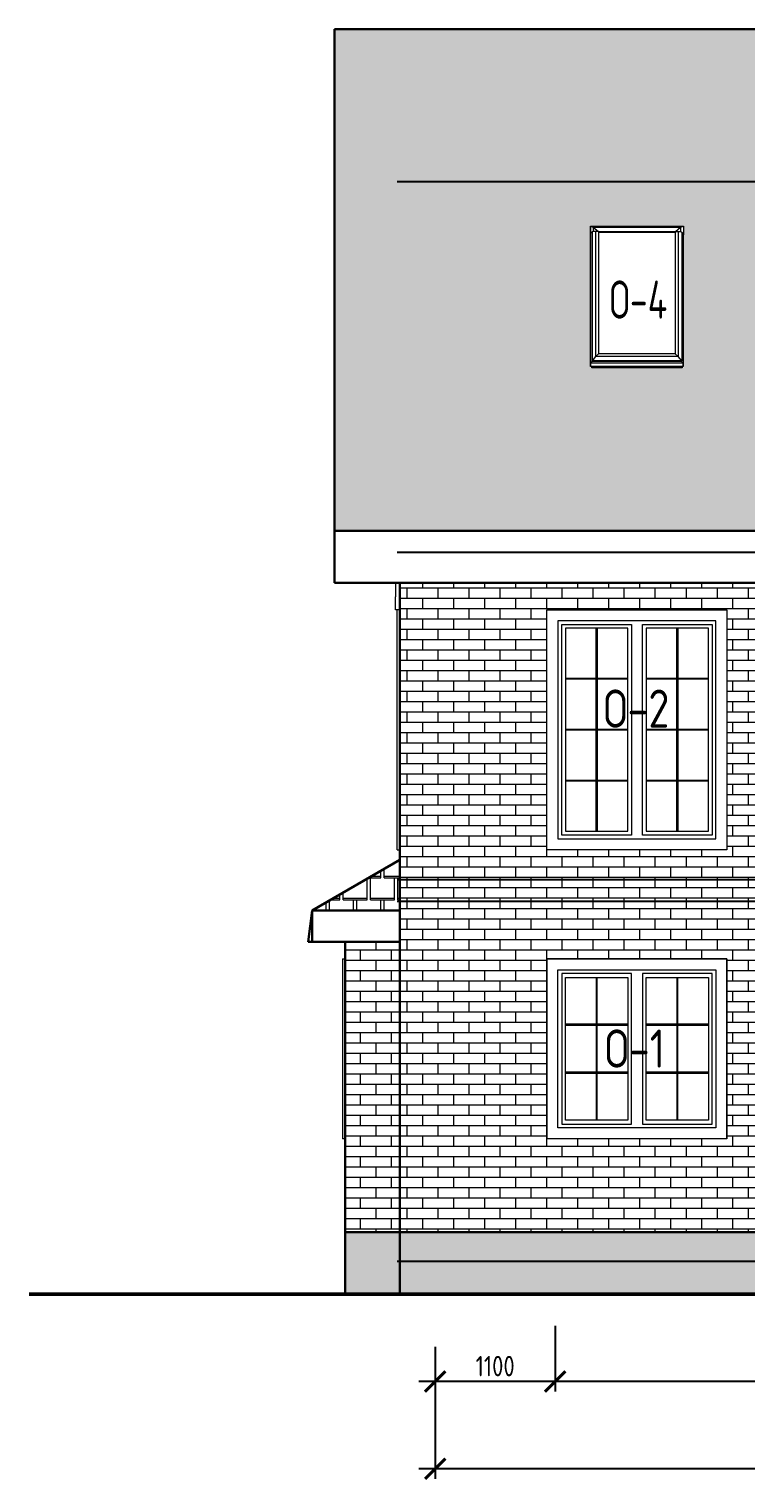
# Model space of a CAD drawing. Header units: millimetres. Extents: x -56498 to 234605, y -296269 to -29969.
# Drawn here: x 158259 to 164834, y -197320 to -184017 of the extents above; entities that cross this region are included whole.
import ezdxf
from ezdxf.enums import TextEntityAlignment as Align

# ---------------------------------------------------------------- set-up
doc = ezdxf.new("R2010")
doc.units = ezdxf.units.MM
doc.header["$LTSCALE"] = 100
doc.header["$PDMODE"] = 35
for name, color, linetype, lineweight in [('0.3', 7, 'Continuous', 30), ('0.5', 7, 'Continuous', 50), ('Примітки 0.09', 200, 'Continuous', 9), ('Розміри 0.09', 5, 'Continuous', 9), ('Тонкі 0.18', 142, 'Continuous', 18), ('Штрихування 0.09', 253, 'Continuous', 9)]:
    doc.layers.add(name, color=color, linetype=linetype, lineweight=lineweight)
doc.layers.add('ViewPorts', color=240, linetype='Continuous', plot=False)
doc.styles.add('GOST 2.304', font='CS_Gost2304.shx')
doc.styles.add('SPDS', font='SPDS.shx', dxfattribs={"width": 0.9})
doc.dimstyles.new('SPDS', dxfattribs={"dimscale": 100, "dimtxt": 2.5, "dimasz": 2.5, "dimexe": 1.25, "dimexo": 0.625, "dimtad": 1, "dimrnd": 0.001, "dimtxsty": 'GOST 2.304', "dimblk": 'ARCHTICK', "dimcen": 2.5, "dimdle": 2, "dimadec": 0, "dimazin": 2, "dimtfac": 0.75, "dimtmove": 1, "dimatfit": 3, "dimfxl": 0, "dimtolj": 1, "dimarcsym": 0})
pattern_1 = [(0, (15, -59400), (125, 200), [220, -30]), (0, (15, -59385), (125, 200), [220, -30]), (90, (235, -59400), (-125, 200), [200, -200]), (90, (265, -59400), (-125, 200), [200, -200])]
pattern_2 = [(0, (0, -59400), (0, 94.83852), []), (90, (0, -59400), (-142.24, 94.83852), [94.83852, -94.83852])]

# ---------------------------------------------------------------- blocks, each defined once
blk = doc.blocks.new('_ArchTick')
at = {"color": 0, "linetype": 'ByBlock', "const_width": 0.15}
blk.add_lwpolyline([(-0.5, -0.5), (0.5, 0.5)], dxfattribs=at)
blk = doc.blocks.new('*D298')
at = {"layer": 'Defpoints', "color": 0, "transparency": 16777216}
for p in [(163084, -195861), (169484, -196060), (163084, -196417)]:
    blk.add_point(p, dxfattribs=at)
at = {"layer": 'Розміри 0.09', "color": 0, "lineweight": -2, "transparency": 16777216}
for p, q in [((163084, -195908), (163084, -196510)), ((169484, -196107), (169484, -196510)), ((169634, -196417), (162934, -196417))]:
    blk.add_line(p, q, dxfattribs=at)
at = {"layer": 'Розміри 0.09', "color": 0, "lineweight": -2, "transparency": 16777216, "xscale": 187.5, "yscale": 187.5, "zscale": 187.5, "rotation": 180}
blk.add_blockref('_ArchTick', (163084, -196417), dxfattribs=at)
at = {"layer": 'Розміри 0.09', "color": 0, "lineweight": -2, "transparency": 16777216, "xscale": 187.5, "yscale": 187.5, "zscale": 187.5}
blk.add_blockref('_ArchTick', (169484, -196417), dxfattribs=at)
at = {"layer": 'Розміри 0.09', "color": 0, "transparency": 16777216, "insert": (166284, -196271), "char_height": 187.5, "attachment_point": 5, "style": 'GOST 2.304'}
blk.add_mtext('\\A1;6400', dxfattribs=at)
blk = doc.blocks.new('*D299')
at = {"layer": 'Defpoints', "color": 0, "transparency": 16777216}
for p in [(163084, -195861), (161984, -196052), (161984, -196417)]:
    blk.add_point(p, dxfattribs=at)
at = {"layer": 'Розміри 0.09', "color": 0, "lineweight": -2, "transparency": 16777216}
for p, q in [((163084, -195908), (163084, -196510)), ((161984, -196099), (161984, -196510)), ((163234, -196417), (161834, -196417))]:
    blk.add_line(p, q, dxfattribs=at)
at = {"layer": 'Розміри 0.09', "color": 0, "lineweight": -2, "transparency": 16777216, "xscale": 187.5, "yscale": 187.5, "zscale": 187.5, "rotation": 180}
blk.add_blockref('_ArchTick', (161984, -196417), dxfattribs=at)
at = {"layer": 'Розміри 0.09', "color": 0, "lineweight": -2, "transparency": 16777216, "xscale": 187.5, "yscale": 187.5, "zscale": 187.5}
blk.add_blockref('_ArchTick', (163084, -196417), dxfattribs=at)
at = {"layer": 'Розміри 0.09', "color": 0, "transparency": 16777216, "insert": (162534, -196276), "char_height": 187.5, "attachment_point": 5, "style": 'GOST 2.304'}
blk.add_mtext('\\A1;1100', dxfattribs=at)
blk = doc.blocks.new('*D300')
at = {"layer": 'Defpoints', "color": 0, "transparency": 16777216}
for p in [(161984, -196417), (182984, -196417), (161984, -197217)]:
    blk.add_point(p, dxfattribs=at)
at = {"layer": 'Розміри 0.09', "color": 0, "lineweight": -2, "transparency": 16777216}
for p, q in [((161984, -196463), (161984, -197310)), ((182984, -196463), (182984, -197310)), ((183134, -197217), (161834, -197217))]:
    blk.add_line(p, q, dxfattribs=at)
at = {"layer": 'Розміри 0.09', "color": 0, "lineweight": -2, "transparency": 16777216, "xscale": 187.5, "yscale": 187.5, "zscale": 187.5, "rotation": 180}
blk.add_blockref('_ArchTick', (161984, -197217), dxfattribs=at)
at = {"layer": 'Розміри 0.09', "color": 0, "lineweight": -2, "transparency": 16777216, "xscale": 187.5, "yscale": 187.5, "zscale": 187.5}
blk.add_blockref('_ArchTick', (182984, -197217), dxfattribs=at)
at = {"layer": 'Розміри 0.09', "color": 0, "transparency": 16777216, "insert": (173100, -197069), "char_height": 187.5, "attachment_point": 5, "style": 'GOST 2.304'}
blk.add_mtext('\\A1;21000', dxfattribs=at)

msp = doc.modelspace()

# ---------------------------------------------------------------- hatches: boundary and pattern name
at = {"layer": 'Штрихування 0.09', "ltscale": 0.75}
h = msp.add_hatch(dxfattribs=at)
h.set_pattern_fill('SQSHNGLE', color=256, scale=500, style=0, pattern_type=2)
h.set_pattern_definition(pattern_1)
h.paths.add_polyline_path([(166484.132, -185886.868), (166482.181, -185887.889), (166482.181, -185824.836), (166909.171, -185824.836), (166909.171, -184016.629), (163834.182, -184016.629), (163834.182, -185824.836), (164261.127, -185824.836), (164261.127, -185887.889), (164259.177, -185886.866), (164259.177, -187079.927), (164259.177, -187123.222), (163834.182, -187123.222), (163834.182, -188616.656), (166909.171, -188616.656), (166909.171, -187123.222), (166484.132, -187123.222), (166484.132, -187079.927)])
h.paths.add_polyline_path([(163834.182, -184016.629), (161059.171, -184016.629), (161059.171, -188616.656), (163834.182, -188616.656), (163834.182, -187123.222), (163409.166, -187123.222), (163409.166, -187079.927), (163409.166, -185886.846), (163407.162, -185887.889), (163407.162, -185824.836), (163834.182, -185824.836)])
h.paths.add_polyline_path([(172214.128, -184333.064), (172214.128, -184016.629), (166909.171, -184016.629), (166909.171, -185824.836), (167336.161, -185824.836), (167336.161, -185887.889), (167334.135, -185886.846), (167334.135, -187079.927), (167334.135, -187123.222), (166909.171, -187123.222), (166909.171, -188616.656), (168559.166, -188616.656), (169496.961, -187517.534)])
h = msp.add_hatch(dxfattribs=at)
h.set_pattern_fill('AR-BRSTD', color=256, scale=1.4, style=0)
h.set_pattern_definition(pattern_2)
h.paths.add_polyline_path([(165474.228, -190966.621), (165159.229, -190966.621), (165159.229, -191046.609), (165474.228, -191046.609)], flags=17)
h.paths.add_polyline_path([(165474.228, -191086.603), (165226.686, -191086.603), (165474.228, -191268.864)], flags=17)
h.paths.add_polyline_path([(165474.228, -191368.211), (165159.229, -191136.276), (165159.229, -191706.922), (165474.228, -191474.987)], flags=17)
h.paths.add_polyline_path([(165709.758, -191541.619), (165518.731, -191541.619), (165226.686, -191756.595), (166001.803, -191756.595)], flags=17)
h.paths.add_polyline_path([(166069.26, -191541.619), (165844.696, -191541.619), (166069.26, -191706.922)], flags=17)
h.paths.add_polyline_path([(166383.792, -191541.619), (166159.228, -191541.619), (166159.228, -191706.922)], flags=17)
h.paths.add_polyline_path([(166709.757, -191541.619), (166518.73, -191541.619), (166226.685, -191756.595), (167001.803, -191756.595)], flags=17)
h.paths.add_polyline_path([(167069.26, -191541.619), (166844.696, -191541.619), (167069.26, -191706.922)], flags=17)
h.paths.add_polyline_path([(165474.153, -189341.65), (167124.186, -189341.65), (168774.143, -189341.65), (168774.143, -190441.634), (169159.151, -190441.634), (169159.151, -189341.65), (169159.151, -189221.593), (169159.151, -188311.636), (169159.151, -188298.636), (168559.166, -189001.814), (168559.127, -189001.78), (168480.154, -189094.333), (161659.171, -189094.333), (161659.171, -190441.634), (163009.166, -190441.634), (163009.166, -189341.65), (164659.191, -189341.65), (164659.191, -190441.634), (165474.153, -190441.634)])
h.paths.add_polyline_path([(165474.153, -190441.634), (164659.191, -190441.634), (164659.191, -191541.619), (163009.166, -191541.619), (163009.166, -190441.634), (161659.171, -190441.634), (161659.171, -193366.634), (163009.166, -193366.634), (163009.166, -192541.618), (164659.191, -192541.618), (164659.191, -193366.634), (165474.153, -193366.634), (165474.153, -192541.618), (168774.143, -192541.618), (168774.143, -193366.634), (169159.151, -193366.634), (169159.151, -192066.595), (165009.206, -192066.595), (165009.206, -191816.598), (165059.206, -191816.598), (165059.206, -190966.621), (165049.226, -190966.621), (165049.226, -190926.627), (165474.153, -190926.627)])
h.paths.add_polyline_path([(169159.151, -193366.634), (168774.143, -193366.634), (168774.143, -194191.651), (165474.153, -194191.651), (165474.153, -193366.634), (164659.191, -193366.634), (164659.191, -194191.576), (164659.191, -194191.651), (163009.166, -194191.651), (163009.166, -193366.634), (161659.171, -193366.634), (161659.171, -195046.592), (169159.151, -195046.592)])
h.paths.add_polyline_path([(169159.151, -190441.634), (168774.143, -190441.634), (168774.143, -190926.627), (169159.151, -190926.627)])
h.paths.add_polyline_path([(169069.258, -190966.621), (168774.218, -190966.621), (168774.218, -191046.609), (169069.258, -191046.609)], flags=17)
h.paths.add_polyline_path([(169001.801, -191086.603), (168774.218, -191086.603), (168774.218, -191254.172)], flags=17)
h.paths.add_polyline_path([(169069.258, -191136.276), (168774.218, -191353.515), (168774.218, -191489.741), (169069.258, -191706.922)], flags=17)
h.paths.add_polyline_path([(168774.218, -191589.07), (168774.218, -191756.595), (169001.801, -191756.595)], flags=17)
h = msp.add_hatch(dxfattribs=at)
h.set_pattern_fill('SQSHNGLE', color=256, scale=500, style=0, pattern_type=2)
h.set_pattern_definition(pattern_1)
h.paths.add_polyline_path([(161659.171, -191633.462), (160854.361, -192098.082), (161659.171, -192098.082)])
h = msp.add_hatch(dxfattribs=at)
h.set_pattern_fill('AR-BRSTD', color=256, scale=1.4, style=0)
h.set_pattern_definition(pattern_2)
h.paths.add_polyline_path([(161659.171, -192386.819), (161159.171, -192386.819), (161159.171, -193366.634), (161659.171, -193366.634)])
h.paths.add_polyline_path([(161659.171, -193366.634), (161159.171, -193366.634), (161159.171, -195046.592), (161659.171, -195046.592)])
at = {"layer": 'Штрихування 0.09'}
msp.add_hatch(color=256, dxfattribs=at).paths.add_polyline_path([(163884.149, -192676.607), (163784.201, -192676.607), (163784.201, -192676.982), (163884.149, -192676.982), (163884.149, -192676.607)], flags=0)
at = {"layer": 'Штрихування 0.09', "ltscale": 0.75}
h = msp.add_hatch(dxfattribs=at)
h.set_pattern_fill('FLGSTONE', scale=1000, angle=30, style=0, pattern_type=2)
h.set_pattern_definition([(30, (0, -59400), (-500, 866.0254), [200, -800]), (30, (635.5, -58940.7), (-500, 866.0254), [180, -820]), (30, (632.8, -58896.1), (-500, 866.0254), [160, -840]), (30, (171.8, -58977.5), (-500, 866.0254), [120, -40, 80, -760]), (30, (-150, -59140.2), (-500, 866.0254), [60, -840, 60, -40]), (30, (169.1, -58932.9), (-500, 866.0254), [200, -800]), (30, (626.7, -58645.6), (-500, 866.0254), [140, -860]), (30, (131.1, -58747), (-500, 866.0254), [140, -40, 260, -560]), (30, (128.4, -58702.3), (-500, 866.0254), [240, -40, 60, -40, 40, -580]), (30, (-42.9, -58685.7), (-500, 866.0254), [100, -900]), (30, (-62.9, -58651.1), (-500, 866.0254), [120, -880]), (30, (100.3, -58533.8), (-500, 866.0254), [100, -900]), (30, (-256.1, -58716.5), (-500, 866.0254), [100, -900]), (30, (80.3, -58499.1), (-500, 866.0254), [120, -880]), (30, (-310.7, -58701.8), (-500, 866.0254), [120, -880]), (30, (-202.2, -58569.9), (-500, 866.0254), [240, -240, 80, -40, 120, -280]), (30, (-222.2, -58535.2), (-500, 866.0254), [240, -240, 240, -280]), (30, (-480, -58568.6), (-500, 866.0254), [200, -800]), (120, (0, -59400), (-866.0254, -500), [300, -540, 120, -40]), (120, (173.2, -59300), (-866.0254, -500), [160, -600, 200, -40]), (120, (207.8, -59280), (-866.0254, -500), [160, -600, 60, -40, 100, -40]), (120, (134.4, -58952.9), (-866.0254, -500), [60, -940]), (120, (169.1, -58932.9), (-866.0254, -500), [60, -940]), (120, (93.7, -58722.3), (-866.0254, -500), [100, -900]), (120, (128.4, -58702.3), (-866.0254, -500), [100, -900]), (120, (390.3, -59036.1), (-866.0254, -500), [160, -460, 340, -40]), (120, (342.3, -58832.9), (-866.0254, -500), [180, -820]), (120, (376.9, -58812.9), (-866.0254, -500), [180, -820]), (120, (355.7, -59056.1), (-866.0254, -500), [160, -440, 100, -40, 220, -40]), (120, (178.9, -58349.9), (-866.0254, -500), [180, -820]), (120, (193.5, -58295.2), (-866.0254, -500), [160, -840]), (120, (598.2, -58916.1), (-866.0254, -500), [80, -920]), (120, (632.8, -58896.1), (-866.0254, -500), [80, -340, 280, -300]), (120, (457.5, -58512.3), (-866.0254, -500), [280, -720]), (120, (592.1, -58665.6), (-866.0254, -500), [160, -840]), (120, (626.7, -58645.6), (-866.0254, -500), [160, -840]), (120, (771.4, -58816.1), (-866.0254, -500), [180, -560, 220, -40]), (75, (-300, -58880.4), (-500, 866.0253), [169.7056, -1244.508]), (75, (-118.04, -59075.55), (-500, 866.0253), [169.7056, -1244.508]), (75, (-73.4, -59072.9), (-500, 866.0253), [169.7056, -1244.508]), (75, (90.5, -59116.8), (-500, 866.0253), [169.7056, -1244.508]), (75, (127.85, -59141.44), (-500, 866.0253), [169.7056, -1244.058]), (75, (568.9, -59025.36), (-500, 866.0253), [113.137, -1301.0765]), (75, (592.8, -58826.8), (-500, 866.0253), [141.4213, -1272.792]), (75, (555.5, -58802.15), (-500, 866.0253), [141.4213, -1272.792]), (75, (492.1, -58492.35), (-500, 866.0253), [254.5584, -1159.655]), (75, (546.74, -58507), (-500, 866.0253), [84.853, -1329.3607]), (75, (613.54, -59022.7), (-500, 866.0253), [84.853, -1329.3607]), (75, (78.4, -58615.74), (-500, 866.0253), [84.853, -1329.3607]), (75, (41.05, -58591.1), (-500, 866.0253), [56.5685, -1357.645]), (165, (-87.5, -58688.4), (-866.0253, -500), [84.853, -1329.3607]), (165, (-62.9, -58651.1), (-866.0253, -500), [113.137, -1301.0765]), (345, (421.4, -58209.86), (866.0253, 500), [141.4213, -1272.792]), (345, (-73.4, -59072.9), (866.0253, 500), [169.7056, -1244.508]), (345, (-98.04, -59110.2), (866.0253, 500), [197.99, -1216.2237]), (345, (-420, -58672.54), (866.0253, 500), [113.137, -1301.0765]), (236.56505, (355.7, -59056.08), (-866.0254, -500), [268.33, -1967.738]), (236.56505, (375.7, -59090.7), (-866.0254, -500), [268.33, -1967.738]), (183.43495, (101.77, -58856.27), (-866.0254, -500), [134.16, -44.72, 223.61, -1833.578]), (183.43495, (104.45, -58900.9), (-866.0254, -500), [134.16, -44.72, 223.61, -1833.578]), (183.43495, (588.9, -59060), (-866.0254, -500), [178.8854, -2057.1826]), (183.43495, (568.9, -59025.36), (-866.0254, -500), [178.8854, -2057.1826]), (183.43495, (558.2, -58846.8), (-866.0254, -500), [178.8854, -2057.1826]), (183.43495, (555.5, -58802.15), (-866.0254, -500), [178.8854, -2057.1826]), (93.43495, (-76.8, -58867), (-500, 866.0254), [178.8854, -2057.1826]), (93.43495, (-32.15, -58864.3), (-500, 866.0254), [178.8854, -2057.1826]), (93.43495, (221.58, -58463.8), (-500, 866.0254), [134.16, -2101.908]), (93.43495, (139.1, -58880.9), (-500, 866.0254), [134.16, -2101.908]), (93.43495, (101.77, -58856.27), (-500, 866.0254), [134.16, -2101.908]), (93.43495, (184.26, -58439.14), (-500, 866.0254), [89.4427, -2146.6253]), (326.56505, (186.94, -58483.8), (500, -866.0254), [178.8854, -2057.1826]), (326.56505, (221.58, -58463.8), (500, -866.0254), [178.8854, -2057.1826])])
h.paths.add_polyline_path([(183309.139, -195046.592), (175809.181, -195046.592), (175809.181, -195616.577), (183309.139, -195616.577)])
h.paths.add_polyline_path([(183809.101, -195046.592), (183309.139, -195046.592), (183309.139, -195616.577), (183809.101, -195616.577)])
h.paths.add_polyline_path([(175809.181, -195046.592), (169159.151, -195046.592), (169159.151, -195616.577), (175809.181, -195616.577)])
h.paths.add_polyline_path([(169159.151, -195046.592), (161659.171, -195046.592), (161659.171, -195616.577), (169159.151, -195616.577)])
h.paths.add_polyline_path([(161659.171, -195046.592), (161159.171, -195046.592), (161159.171, -195616.577), (161659.171, -195616.577)])

# ---------------------------------------------------------------- linework, layer by layer
for p, q in [((163409.166, -185886.846), (163407.162, -185887.889)), ((164261.127, -185887.889), (164259.177, -185886.846))]:
    msp.add_line(p, q)
at = {"ltscale": 0.75}
msp.add_line((161984.17, -196619.728), (161984.17, -197016.591), dxfattribs=at)
at = {"layer": '0.3'}
for p, q in [((161059.171, -184016.629), (161059.171, -188616.656)), ((172214.128, -184016.629), (161059.171, -184016.629)), ((172214.128, -184016.629), (161059.171, -184016.629)), ((161059.171, -184016.629), (161059.171, -188616.656)), ((161059.171, -188616.656), (168559.166, -188616.656)), ((161059.171, -188616.656), (168559.166, -188616.656)), ((161059.171, -189094.333), (161059.171, -188616.656)), ((168480.154, -189094.333), (161059.171, -189094.333)), ((168480.154, -189094.333), (161659.171, -189094.333)), ((161659.171, -189094.333), (161659.171, -195616.577)), ((161659.171, -195616.577), (161659.171, -189094.333)), ((161659.171, -191633.462), (160854.361, -192098.082)), ((161659.171, -191633.462), (160854.361, -192098.082)), ((160817.751, -192386.819), (160854.361, -192098.082)), ((160854.361, -192098.082), (161659.171, -192098.082)), ((160854.361, -192386.819), (160854.361, -192098.082)), ((160854.361, -192098.082), (161659.171, -192098.082)), ((161659.171, -192386.819), (160817.751, -192386.819)), ((161159.171, -192386.819), (161159.171, -194191.651)), ((161659.171, -192386.819), (161159.171, -192386.819)), ((161159.171, -195616.577), (161159.171, -192386.819)), ((161659.171, -195616.577), (161659.171, -192386.819)), ((161159.171, -195046.592), (183809.101, -195046.592))]:
    msp.add_line(p, q, dxfattribs=at)
at = {"layer": '0.5'}
msp.add_line((158259.171, -195616.577), (186709.101, -195616.577), dxfattribs=at)
at = {"layer": 'ViewPorts'}
for p, q in [((183309.139, -185416.592), (161634.184, -185416.592)), ((183309.139, -188616.592), (161634.184, -188616.592)), ((183309.139, -188816.592), (161634.184, -188816.592)), ((183309.139, -191816.592), (161634.184, -191816.592)), ((183309.139, -192016.592), (161634.184, -192016.592)), ((183309.139, -195316.592), (161634.184, -195316.592))]:
    msp.add_line(p, q, dxfattribs=at)
at = {"layer": 'Тонкі 0.18'}
for p, q in [((163407.162, -185887.889), (163407.162, -185824.836)), ((163407.162, -185824.836), (164261.127, -185824.836)), ((163407.162, -185824.836), (163407.162, -185887.889)), ((163407.162, -185824.836), (164261.127, -185824.836)), ((164261.127, -185824.836), (164261.127, -185887.889)), ((164261.127, -185824.836), (164261.127, -185887.889)), ((163407.162, -185887.889), (163407.162, -185903.594)), ((163409.166, -187110.766), (163409.166, -185886.846)), ((163409.166, -185886.846), (163409.166, -187079.927)), ((164259.177, -185886.846), (164259.177, -187110.766)), ((164259.177, -185886.846), (164259.177, -187079.927)), ((164261.127, -185887.889), (164261.127, -185903.594)), ((164259.177, -187079.927), (163409.166, -187079.927)), ((163409.166, -187079.927), (163409.166, -187110.766)), ((163419.168, -187110.766), (163409.166, -187110.766)), ((164259.177, -187110.766), (163409.166, -187110.766)), ((163419.168, -187123.222), (163419.168, -187110.766)), ((163419.168, -187110.766), (163419.168, -187123.222)), ((164249.197, -187123.222), (163419.168, -187123.222)), ((164249.197, -187123.222), (163419.168, -187123.222)), ((164259.177, -187110.766), (164249.197, -187110.766)), ((164249.197, -187110.766), (164249.197, -187123.222)), ((164249.197, -187110.766), (164249.197, -187123.222)), ((164259.177, -187110.766), (164259.177, -187079.927)), ((163009.166, -191541.619), (163009.166, -189341.65)), ((163009.166, -189341.65), (164659.191, -189341.65)), ((163009.166, -191541.619), (163009.166, -189341.65)), ((163009.166, -189341.65), (164659.191, -189341.65)), ((163109.166, -189441.597), (163109.166, -191441.596)), ((164559.169, -189441.597), (163109.166, -189441.597)), ((164559.169, -191441.596), (164559.169, -189441.597)), ((164659.191, -189341.65), (164659.191, -191541.619)), ((164659.191, -189341.65), (164659.191, -191541.619)), ((164659.191, -191541.619), (163009.166, -191541.619)), ((164659.191, -191541.619), (163009.166, -191541.619)), ((163109.166, -191441.596), (164559.169, -191441.596)), ((163009.166, -194191.651), (163009.166, -192541.618)), ((163009.166, -192541.618), (164659.191, -192541.618)), ((163009.166, -192541.618), (163009.166, -194191.651)), ((164659.191, -192541.618), (163009.166, -192541.618)), ((164659.191, -192541.618), (164659.191, -194191.651)), ((164659.191, -194191.576), (164659.191, -192541.618)), ((163109.166, -194091.628), (163109.166, -192641.64)), ((163109.166, -192641.64), (164559.169, -192641.64)), ((164559.169, -192641.64), (164559.169, -194091.628)), ((164559.169, -194091.628), (163109.166, -194091.628)), ((164659.191, -194191.651), (163009.166, -194191.651))]:
    msp.add_line(p, q, dxfattribs=at)
at = {"layer": 'Штрихування 0.09'}
for p, q in [((163407.162, -185824.836), (163434.168, -185833.713)), ((163434.168, -185833.713), (163434.168, -185873.76)), ((163434.168, -185833.713), (163481.162, -185873.76)), ((163434.168, -185833.713), (164234.19, -185833.713)), ((164187.142, -185873.76), (164234.19, -185833.713)), ((164234.19, -185833.713), (164261.127, -185824.836)), ((164234.19, -185833.713), (164234.19, -185873.76)), ((163434.168, -185873.76), (163407.162, -185887.889)), ((163422.169, -185880.04), (163422.169, -187058.774)), ((163481.162, -185873.76), (163434.168, -185873.76)), ((163454.6, -185873.76), (163454.6, -187019.231)), ((163481.162, -185877.421), (163481.162, -185873.76)), ((163481.162, -185873.76), (164187.142, -185873.76)), ((163481.162, -185877.421), (164187.142, -185877.421)), ((163482.723, -185877.421), (163482.723, -186995.264)), ((163482.723, -185878.322), (164185.642, -185878.322)), ((164185.642, -185877.421), (164185.642, -186995.264)), ((164187.142, -185877.421), (164187.142, -185873.76)), ((164187.142, -185873.76), (164234.19, -185873.76)), ((164213.705, -185873.76), (164213.705, -187019.231)), ((164234.19, -185873.76), (164261.127, -185887.889)), ((164246.195, -185880.04), (164246.195, -187058.774)), ((163454.6, -187019.231), (163422.169, -187058.774)), ((163482.723, -186995.264), (163454.6, -187019.231)), ((164213.705, -187019.231), (163454.6, -187019.231)), ((164185.642, -186995.264), (163482.723, -186995.264)), ((164213.705, -187019.231), (164185.642, -186995.264)), ((164246.195, -187058.774), (164213.705, -187019.231)), ((163425.051, -187065.325), (163409.166, -187079.927)), ((164246.195, -187058.774), (163422.169, -187058.774)), ((163422.169, -187058.774), (163422.169, -187065.325)), ((164246.195, -187065.325), (163422.169, -187065.325)), ((164259.177, -187079.927), (164243.269, -187065.325)), ((164246.195, -187065.325), (164246.195, -187058.774)), ((161624.166, -189221.593), (161624.166, -189094.333)), ((161624.166, -189221.593), (161619.169, -189221.593)), ((161619.169, -189341.65), (161619.169, -189221.593)), ((161659.171, -189341.65), (161619.169, -189341.65)), ((161634.169, -191541.619), (161634.169, -189341.65)), ((163144.17, -191406.629), (163144.17, -189476.639)), ((163144.17, -189476.639), (163784.201, -189476.639)), ((163179.167, -189511.605), (163179.167, -191371.588)), ((163749.16, -189511.605), (163179.167, -189511.605)), ((163459.17, -189969.097), (163459.17, -189511.605)), ((163469.164, -189511.605), (163469.164, -189969.097)), ((163749.16, -191371.588), (163749.16, -189511.605)), ((163784.201, -189476.639), (163784.201, -191406.629)), ((163884.149, -191406.629), (163884.149, -189476.639)), ((163884.149, -189476.639), (164524.127, -189476.639)), ((163919.19, -189511.605), (163919.19, -191371.588)), ((164489.161, -189511.605), (163919.19, -189511.605)), ((164199.148, -189969.097), (164199.148, -189511.605)), ((164209.128, -189511.605), (164209.128, -189969.097)), ((164489.161, -191371.588), (164489.161, -189511.605)), ((164524.127, -189476.639), (164524.127, -191406.629)), ((163179.167, -189969.097), (163459.17, -189969.097)), ((163459.17, -189969.097), (163459.17, -189979.152)), ((163469.164, -189979.152), (163469.164, -189969.097)), ((163469.164, -189969.097), (163749.16, -189969.097)), ((163919.19, -189969.097), (164199.148, -189969.097)), ((164199.148, -189969.097), (164199.148, -189979.152)), ((164209.128, -189979.152), (164209.128, -189969.097)), ((164209.128, -189969.097), (164489.161, -189969.097)), ((163459.17, -189979.152), (163179.167, -189979.152)), ((163459.17, -190436.644), (163459.17, -189979.152)), ((163469.164, -189979.152), (163469.164, -190436.644)), ((163749.16, -189979.152), (163469.164, -189979.152)), ((164199.148, -189979.152), (163919.19, -189979.152)), ((164199.148, -190436.644), (164199.148, -189979.152)), ((164209.128, -189979.152), (164209.128, -190436.644)), ((164489.161, -189979.152), (164209.128, -189979.152)), ((163179.167, -190436.644), (163459.17, -190436.644)), ((163459.17, -190446.624), (163179.167, -190446.624)), ((163459.17, -190436.644), (163459.17, -190446.624)), ((163459.17, -190904.116), (163459.17, -190446.624)), ((163469.164, -190446.624), (163469.164, -190436.644)), ((163469.164, -190436.644), (163749.16, -190436.644)), ((163469.164, -190446.624), (163469.164, -190904.116)), ((163749.16, -190446.624), (163469.164, -190446.624)), ((163919.19, -190436.644), (164199.148, -190436.644)), ((164199.148, -190446.624), (163919.19, -190446.624)), ((164199.148, -190436.644), (164199.148, -190446.624)), ((164199.148, -190904.116), (164199.148, -190446.624)), ((164209.128, -190446.624), (164209.128, -190436.644)), ((164209.128, -190436.644), (164489.161, -190436.644)), ((164209.128, -190446.624), (164209.128, -190904.116)), ((164489.161, -190446.624), (164209.128, -190446.624)), ((163179.167, -190904.116), (163459.17, -190904.116)), ((163459.17, -190904.116), (163459.17, -190914.096)), ((163469.164, -190914.096), (163469.164, -190904.116)), ((163469.164, -190904.116), (163749.16, -190904.116)), ((163919.19, -190904.116), (164199.148, -190904.116)), ((164199.148, -190904.116), (164199.148, -190914.096)), ((164209.128, -190914.096), (164209.128, -190904.116)), ((164209.128, -190904.116), (164489.161, -190904.116)), ((163459.17, -190914.096), (163179.167, -190914.096)), ((163459.17, -191371.588), (163459.17, -190914.096)), ((163469.164, -190914.096), (163469.164, -191371.588)), ((163749.16, -190914.096), (163469.164, -190914.096)), ((164199.148, -190914.096), (163919.19, -190914.096)), ((164199.148, -191371.588), (164199.148, -190914.096)), ((164209.128, -190914.096), (164209.128, -191371.588)), ((164489.161, -190914.096), (164209.128, -190914.096)), ((163784.201, -191406.629), (163144.17, -191406.629)), ((163179.167, -191371.588), (163749.16, -191371.588)), ((164524.127, -191406.629), (163884.149, -191406.629)), ((163919.19, -191371.588), (164489.161, -191371.588)), ((161634.169, -191541.619), (161659.171, -191541.619)), ((161134.169, -192541.618), (161134.169, -194191.651)), ((161134.169, -192541.618), (161159.171, -192541.618)), ((163144.17, -192676.607), (163144.17, -194056.587)), ((163784.201, -192676.607), (163144.17, -192676.607)), ((163179.167, -194021.62), (163179.167, -192711.649)), ((163179.167, -192711.649), (163749.16, -192711.649)), ((163459.17, -192711.649), (163459.17, -193141.603)), ((163469.164, -193141.603), (163469.164, -192711.649)), ((163749.16, -192711.649), (163749.16, -194021.62)), ((163784.201, -194056.587), (163784.201, -192676.607)), ((163884.149, -192676.607), (163884.149, -194056.587)), ((164524.127, -192676.607), (163884.149, -192676.607)), ((163919.19, -194021.62), (163919.19, -192711.649)), ((163919.19, -192711.649), (164489.161, -192711.649)), ((164199.148, -192711.649), (164199.148, -193141.603)), ((164209.128, -193141.603), (164209.128, -192711.649)), ((164489.161, -192711.649), (164489.161, -194021.62)), ((164524.127, -194056.587), (164524.127, -192676.607)), ((163459.17, -193141.603), (163179.167, -193141.603)), ((163179.167, -193151.582), (163459.17, -193151.582)), ((163459.17, -193151.582), (163459.17, -193141.603)), ((163459.17, -193151.582), (163459.17, -193581.611)), ((163749.16, -193141.603), (163469.164, -193141.603)), ((163469.164, -193141.603), (163469.164, -193151.582)), ((163469.164, -193581.611), (163469.164, -193151.582)), ((163469.164, -193151.582), (163749.16, -193151.582)), ((164199.148, -193141.603), (163919.19, -193141.603)), ((163919.19, -193151.582), (164199.148, -193151.582)), ((164199.148, -193151.582), (164199.148, -193141.603)), ((164199.148, -193151.582), (164199.148, -193581.611)), ((164489.161, -193141.603), (164209.128, -193141.603)), ((164209.128, -193141.603), (164209.128, -193151.582)), ((164209.128, -193581.611), (164209.128, -193151.582)), ((164209.128, -193151.582), (164489.161, -193151.582)), ((163459.17, -193581.611), (163179.167, -193581.611)), ((163179.167, -193591.591), (163459.17, -193591.591)), ((163459.17, -193591.591), (163459.17, -193581.611)), ((163459.17, -193591.591), (163459.17, -194019.519)), ((163749.16, -193581.611), (163469.164, -193581.611)), ((163469.164, -193581.611), (163469.164, -193591.591)), ((163469.164, -194019.519), (163469.164, -193591.591)), ((163469.164, -193591.591), (163749.16, -193591.591)), ((164199.148, -193581.611), (163919.19, -193581.611)), ((163919.19, -193591.591), (164199.148, -193591.591)), ((164199.148, -193591.591), (164199.148, -193581.611)), ((164199.148, -193591.591), (164199.148, -194021.62)), ((164489.161, -193581.611), (164209.128, -193581.611)), ((164209.128, -193581.611), (164209.128, -193591.591)), ((164209.128, -194021.62), (164209.128, -193591.591)), ((164209.128, -193591.591), (164489.161, -193591.591)), ((163144.17, -194056.587), (163784.201, -194056.587)), ((163749.16, -194021.62), (163179.167, -194021.62)), ((163884.149, -194056.587), (164524.127, -194056.587)), ((164489.161, -194021.62), (163919.19, -194021.62))]:
    msp.add_line(p, q, dxfattribs=at)
at = {"layer": 'Штрихування 0.09', "ltscale": 75}
msp.add_line((161159.171, -194191.651), (161134.169, -194191.651), dxfattribs=at)

# ---------------------------------------------------------------- texts
at = {"layer": 'Примітки 0.09', "style": 'SPDS', "width": 0.85}
msp.add_text('О-4', height=350, dxfattribs=at).set_placement((163847.18, -186672.684), align=Align.CENTER)
at = {"layer": 'Примітки 0.09', "style": 'SPDS'}
for s, p in [('О-2', (163829.127, -190422.938)), ('О-1', (163816.049, -193539.862))]:
    msp.add_text(s, height=350, dxfattribs=at).set_placement(p, align=Align.CENTER)

# ---------------------------------------------------------------- dimensions: what is measured, and where the dimension line sits
at = {"layer": 'Розміри 0.09'}
for base, p1, p2, picture, middle in [((161984.165, -196416.577), (163084.165, -195860.639), (161984.165, -196051.853), '*D299', (162534.165, -196275.952)), ((163084.165, -196416.577), (169484.165, -196059.838), (163084.165, -195860.639), '*D298', (166284.165, -196270.526))]:
    dim = msp.add_linear_dim(base=base, p1=p1, p2=p2, angle=180, dimstyle='SPDS', override={"dimscale": 75, "dimlfac": 1, "dimtxsty": 'GOST 2.304', "dimblk1": 'ArchTick', "dimblk2": 'ArchTick', "dimsah": 1, "dimtolj": 1}, dxfattribs=at)
    dim.commit()
    dim.dimension.update_dxf_attribs({"geometry": picture, "text_midpoint": middle})
dim = msp.add_linear_dim(base=(161984.165, -197216.577), p1=(182984.165, -196416.577), p2=(161984.165, -196416.577), angle=180, dimstyle='SPDS', override={"dimscale": 75, "dimlfac": 1, "dimtxsty": 'GOST 2.304', "dimblk1": 'ArchTick', "dimblk2": 'ArchTick', "dimsah": 1, "dimtolj": 1}, dxfattribs=at)
dim.commit()
dim.dimension.update_dxf_attribs({"geometry": '*D300', "text_midpoint": (173100.04, -197216.577), "dimtype": 160})

doc.saveas('drawing.dxf')
